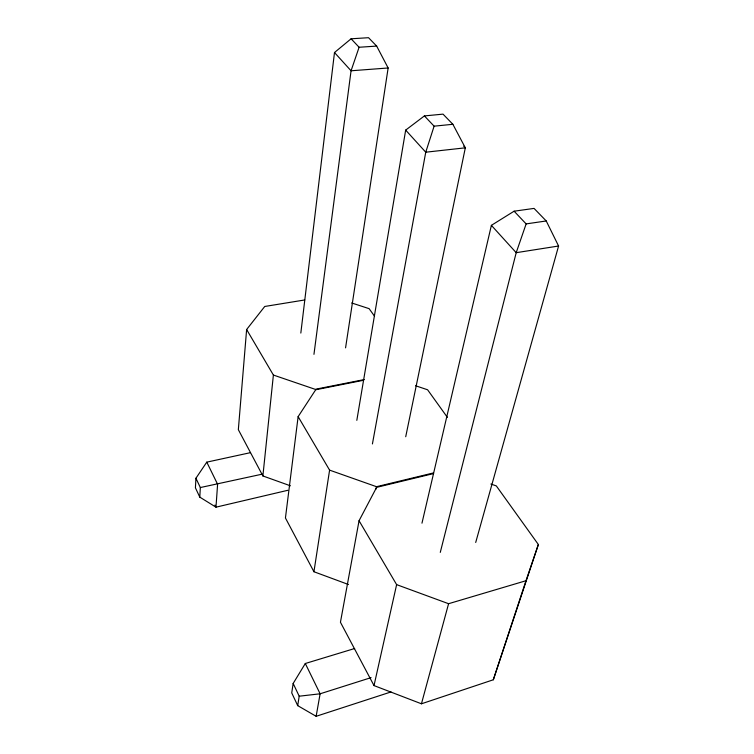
<?xml version="1.0" encoding="UTF-8"?>
<svg xmlns="http://www.w3.org/2000/svg" width="754" height="754" viewBox="0 0 754 754"><rect width="100%" height="100%" fill="white"/><g stroke="black" fill="none" stroke-linecap="round" stroke-linejoin="round"><path stroke-width="1.13" d="M250.347 452.683L206.785 462.145L195.927 478.243L195.418 487.829L199.791 497.131L215.983 507.169L287.839 490.289M199.791 497.131L200.338 487.546L195.927 478.243M304.748 299.96L264.739 306.473L246.624 329.526L238.339 429.667L262.882 475.953L290.431 485.812M262.882 475.953L273.391 375.049L246.624 329.526M300.827 333.07L334.493 52.526L351.1 38.793L368.536 37.7L376.67 46.088L388.14 67.983L345.568 347.858M364.305 379.564L316.124 389.111L298.132 416.632L285.436 517.989L313.937 571.739L348.489 584.52M313.956 354.342L351.062 70.782L359.102 47.257L351.1 38.793M354.672 648.515L305.304 663.501L293.165 683.463L291.732 692.917L297.707 705.631L316.143 716.3L391.024 691.936M313.937 571.739L329.592 470.128L298.132 416.632M297.707 705.631L299.197 696.206L293.165 683.463M356.821 420.355L405.671 130.112L424.408 115.918L443.022 114.137L452.871 124.287L465.322 147.822L405.718 436.736M316.143 716.3L320.12 693.793L305.304 663.501M372.419 443.936L425.746 152.204L434.106 126.172L424.408 115.918M433.607 473.569L376.623 487.357L359.055 520.731L340.44 622.257L374.012 685.584L421.448 703.793L493.323 679.778L538.356 544.511L496.321 485.915L490.882 484.03M376.067 488.997L376.51 486.698L433.456 472.928M374.012 685.584L396.623 584.633L359.055 520.731M421.967 523.182L491.382 225.352L514.115 211.195L534.058 208.406L546.235 220.969L558.582 246.011L475.708 542.456M440.279 552.39L516.198 252.684L526.132 223.9L514.115 211.195M421.448 703.793L448.583 603.709L525.981 580.731L538.356 544.511M493.323 679.778L525.981 580.731M371.081 677.629L320.12 693.793L299.197 696.206M262.213 474.153L200.338 487.546M363.249 380.327L316.199 389.667L273.391 375.049M558.582 246.011L516.198 252.684L491.382 225.352M526.132 223.9L546.235 220.969M434.106 126.172L452.871 124.287M388.14 67.983L351.062 70.782L334.493 52.526M359.102 47.257L376.67 46.088M351.684 302.967L369.121 308.659L374.54 316.209M415.567 385.746L427.593 389.78L447.414 417.396M329.592 470.128L376.51 486.698M396.623 584.633L448.583 603.709M463.729 146.153L465.322 147.822L425.746 152.204L405.671 130.112M206.785 462.145L217.595 484.256L215.983 507.169L214.975 505.067"/></g></svg>
